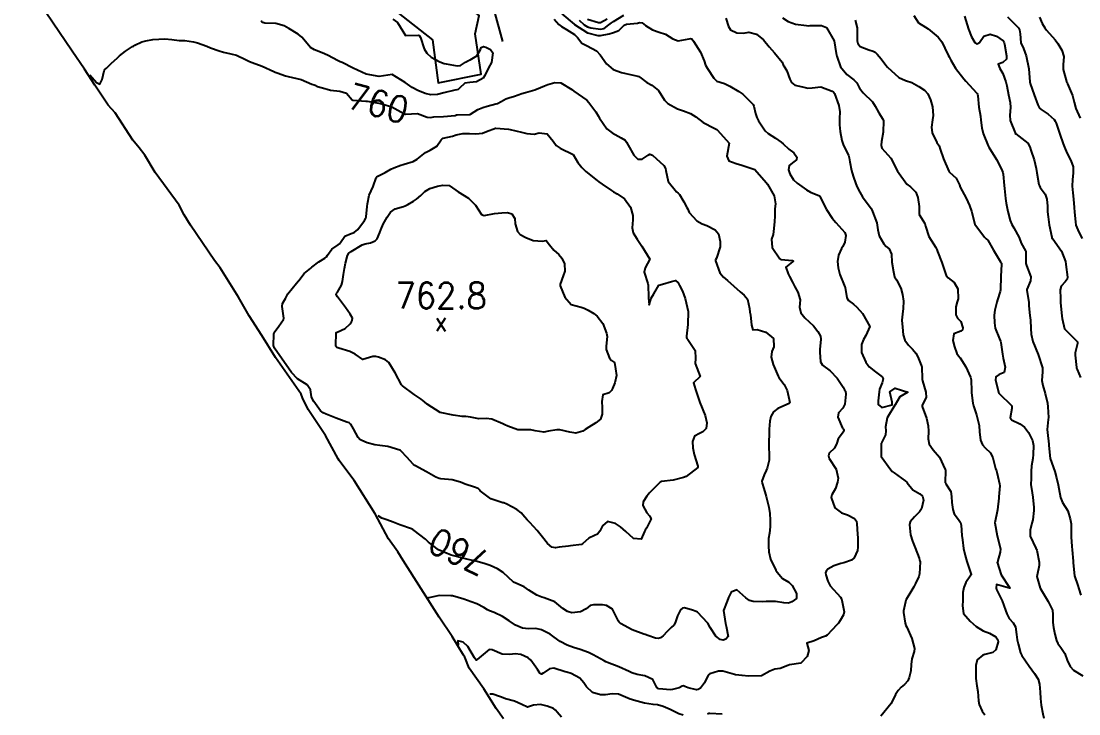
# Model space of a CAD drawing. Header units: metres. Extents: x 298520 to 308411, y 7433745 to 7450750.
# Drawn here: x 304355.5 to 304518.4, y 7439449.5 to 7439556.3 of the extents above; entities that cross this region are included whole.
import ezdxf
from ezdxf.enums import TextEntityAlignment as Align

# ---------------------------------------------------------------- set-up
doc = ezdxf.new("R2010")
doc.units = ezdxf.units.M
doc.header["$LTSCALE"] = 10
for name, color, linetype in [('Area', 45, 'Continuous'), ('Cotas', 45, 'Continuous'), ('Curvas de Nivel 1m', 11, 'Continuous'), ('Curvas de Nivel 5m', 15, 'Continuous'), ('Edificações', 30, 'Continuous'), ('Pontos Cotados', 45, 'Continuous'), ('Vias Primárias', 230, 'Continuous')]:
    doc.layers.add(name, color=color, linetype=linetype)
doc.styles.add('Style-STANDARD', font='STANDARD.shx')

# ---------------------------------------------------------------- blocks, each defined once
blk = doc.blocks.new('ELVTXT_171')
at = {"layer": 'Pontos Cotados', "linetype": 'Continuous', "style": 'Style-STANDARD'}
for s, height, p in [('762.8', 4, (0, 4)), ('x', 3, (0, 0))]:
    blk.add_text(s, height=height, dxfattribs=at).set_placement(p, align=Align.MIDDLE_CENTER)

msp = doc.modelspace()

# ---------------------------------------------------------------- linework, layer by layer
at = {"layer": 'Area'}
msp.add_polyline3d([(304429.8, 7439448.79, 767.28), (304428.71, 7439450.38, 767.42), (304426.77, 7439453.42, 761.86), (304424.55, 7439456.61, 769.71), (304423.84, 7439458.28, 769.14), (304423.68, 7439458.61, 764.1), (304421.93, 7439461.45, 759.43), (304419.89, 7439464.43, 770.7), (304414.35, 7439473.2, 764.07), (304413.96, 7439473.87, 771.54), (304413.57, 7439474.54, 770.9), (304412.09, 7439476.53, 772.73), (304410.07, 7439480.35, 771.88), (304406.84, 7439485.51, 769.71), (304405.22, 7439487.61, 767.92), (304404.49, 7439488.58, 783.9), (304404.37, 7439488.86, 776.09), (304402.43, 7439492.45, 783.95), (304399.74, 7439496.46, 773.14), (304398.85, 7439498.27, 767.33), (304398.64, 7439498.8, 766.81), (304394.73, 7439504.47, 768.91), (304392.58, 7439507.85, 768.25), (304390.63, 7439510.89, 764.34), (304389.03, 7439513.75, 767.04), (304387.49, 7439516.22, 768.75), (304386.17, 7439518.29, 768.75), (304385.32, 7439519.41, 768.31), (304381.64, 7439524.88, 760.44), (304380.63, 7439526.47, 760.45), (304379.89, 7439527.93, 760.53), (304376.19, 7439532.97, 760.58), (304374.59, 7439535.65, 760.45), (304373.71, 7439536.79, 764.6), (304372.73, 7439537.95, 760.5), (304370.01, 7439542.15, 764.83), (304368.93, 7439543.37, 763.51), (304366.89, 7439546.42, 761.79), (304365.3, 7439548.92, 769.66), (304363.42, 7439551.65, 759.69), (304356.39, 7439562.1, 760.03)], dxfattribs=at)
at = {"layer": 'Curvas de Nivel 1m', "flags": 128}
for points, elevation in [([(304438.78, 7439557.42), (304440.69, 7439555.85), (304440.76, 7439555.79), (304442.74, 7439554.52), (304444.35, 7439554.11), (304444.74, 7439554.11), (304446.09, 7439554.36), (304446.75, 7439554.57), (304447.57, 7439554.87), (304448.4, 7439555.68), (304448.76, 7439555.82), (304450.43, 7439555.99), (304450.77, 7439556.08), (304451.17, 7439556.05), (304451.67, 7439555.64), (304452.75, 7439554.98), (304453.77, 7439554.58), (304454.74, 7439554.32), (304455.91, 7439553.59), (304456.73, 7439553.29), (304458.42, 7439553.55), (304458.67, 7439553.61), (304458.73, 7439553.59), (304458.8, 7439553.55), (304459.07, 7439553.2), (304460.14, 7439551.54), (304460.7, 7439550.19), (304460.92, 7439549.53), (304461.2, 7439549.01), (304462.18, 7439547.51), (304462.66, 7439547.06), (304463.84, 7439546.67), (304464.65, 7439546.26), (304466.04, 7439545.47), (304466.64, 7439545.06), (304468.24, 7439543.44), (304468.36, 7439543.19), (304468.6, 7439542.09), (304468.83, 7439541.43), (304469.08, 7439540.93), (304470.11, 7439539.41), (304470.57, 7439539.01), (304471.7, 7439538.26), (304472.55, 7439537.66), (304472.85, 7439537.39), (304473.75, 7439536.59), (304474.53, 7439536.01), (304474.98, 7439535.36), (304474.94, 7439534.93), (304474.51, 7439534.64), (304473.79, 7439534.08), (304473.72, 7439533.37), (304473.89, 7439532.77), (304474.48, 7439531.87), (304475.03, 7439531.35), (304476.46, 7439530.28), (304477.08, 7439529.95), (304478.45, 7439529.36), (304478.51, 7439529.31), (304478.58, 7439529.18), (304479.57, 7439527.3), (304480.41, 7439525.95), (304480.96, 7439525.28), (304482.38, 7439523.74), (304482.54, 7439523.27), (304482.36, 7439522.25), (304482.04, 7439521.59), (304481.84, 7439521.28), (304481.37, 7439520.25), (304481.23, 7439519.28), (304481.33, 7439518.26), (304481.6, 7439517.28), (304482.29, 7439515.6), (304482.39, 7439515.37), (304482.41, 7439515.27), (304482.67, 7439513.66), (304482.92, 7439513.26), (304483.68, 7439512.68), (304484.24, 7439512.22), (304485.07, 7439511.23), (304486.21, 7439509.22), (304485.58, 7439507.84), (304485.23, 7439507.23), (304484.91, 7439506.49), (304484.95, 7439505.23), (304485.62, 7439503.75), (304485.96, 7439503.22), (304486.14, 7439503.02), (304487.08, 7439502.26), (304488.12, 7439501.47), (304488.29, 7439501.2), (304488.11, 7439500.58), (304487.72, 7439499.59), (304487.68, 7439499.2), (304487.49, 7439497.78), (304487.48, 7439497.21), (304488.06, 7439496.76), (304489.65, 7439497.18), (304489.68, 7439497.56), (304489.3, 7439499.18), (304490.1, 7439499.76), (304492.09, 7439499.15), (304490.84, 7439498.4), (304490.1, 7439497.17), (304490.09, 7439497.15), (304490.06, 7439497.11), (304488.9, 7439495.19), (304488.64, 7439493.8), (304488.68, 7439493.19), (304488.63, 7439492.57), (304487.99, 7439491.31), (304487.96, 7439491.24), (304487.95, 7439491.2), (304487.97, 7439489.2), (304489.43, 7439487.18), (304489.68, 7439486.91), (304489.94, 7439486.7), (304491.64, 7439485.44), (304491.92, 7439485.23), (304491.96, 7439485.19), (304491.99, 7439485.15), (304492.85, 7439484.07), (304493.91, 7439483.45), (304494.32, 7439483.12), (304494.5, 7439482.5), (304494.17, 7439481.13), (304493.87, 7439480.7), (304493.08, 7439479.92), (304492.44, 7439479.14), (304492.31, 7439478.68), (304492.47, 7439477.14), (304492.78, 7439476.18), (304493.19, 7439475.14), (304493.79, 7439473.52), (304493.89, 7439473.24), (304493.93, 7439473.13), (304493.95, 7439472.96), (304493.87, 7439471.13), (304493.75, 7439470.74), (304493.24, 7439469.63), (304493.01, 7439469.14), (304492.53, 7439468.33), (304491.79, 7439467.15), (304491.76, 7439467.09), (304491.7, 7439466.81), (304491.41, 7439465.43), (304491.38, 7439465.15), (304491.67, 7439463.51), (304491.78, 7439463.15), (304491.91, 7439462.9), (304492.7, 7439461.14), (304493.11, 7439459.64), (304493.07, 7439459.14), (304492.71, 7439458.02), (304492.6, 7439457.14), (304492.53, 7439456.19), (304492.29, 7439455.14), (304492.05, 7439454.65), (304491.55, 7439454.08), (304491.06, 7439453.64), (304490.6, 7439453.16), (304490.17, 7439452.52), (304489.51, 7439451.17), (304487.91, 7439449.19)], 758), ([(304441.47, 7439556.46), (304442.22, 7439555.75), (304442.76, 7439555.4), (304443.24, 7439555.25), (304444.75, 7439555.06), (304445.31, 7439555.16), (304446.04, 7439555.71), (304446.45, 7439556.02), (304446.77, 7439556.23), (304448.32, 7439557.22)], 757), ([(304464.04, 7439556.76), (304464.48, 7439555.48), (304464.76, 7439554.98), (304465.73, 7439554.49), (304466.75, 7439554.47), (304467.57, 7439554.62), (304468.75, 7439554.32), (304469.86, 7439553.42), (304470.72, 7439552.36), (304471.55, 7439551.4), (304472.7, 7439549.97), (304472.89, 7439549.58), (304473, 7439549.39), (304473.42, 7439548.64), (304473.9, 7439547.37), (304474.16, 7439546.87), (304474.65, 7439546.44), (304475.83, 7439546.17), (304476.65, 7439545.95), (304477.34, 7439546.02), (304478.65, 7439546.17), (304480.43, 7439545.51), (304480.64, 7439545.36), (304480.7, 7439545.29), (304480.76, 7439545.17), (304481.42, 7439543.28), (304481.58, 7439542.31), (304481.57, 7439541.28), (304481.55, 7439540.31), (304481.63, 7439539.28), (304481.92, 7439537.91), (304482.11, 7439537.27), (304482.53, 7439536.4), (304482.91, 7439535.65), (304483.02, 7439535.26), (304483.14, 7439534.64), (304483.42, 7439533.26), (304483.66, 7439532.43), (304484.07, 7439531.25), (304484.18, 7439530.95), (304484.46, 7439530.3), (304485.11, 7439529.23), (304486.43, 7439527.45), (304486.55, 7439527.22), (304486.65, 7439526.98), (304487.29, 7439525.21), (304487.47, 7439524.13), (304487.66, 7439523.21), (304488.36, 7439521.97), (304488.74, 7439521.58), (304489.21, 7439521.19), (304489.55, 7439520.39), (304489.61, 7439519.18), (304489.84, 7439517.65), (304489.94, 7439517.18), (304490.04, 7439516.91), (304490.3, 7439516.45), (304490.97, 7439515.16), (304491.23, 7439514.2), (304491.39, 7439513.16), (304491.37, 7439512.03), (304491.23, 7439511.16), (304491.17, 7439510.21), (304491.23, 7439509.16), (304491.37, 7439507.98), (304491.63, 7439507.16), (304492.18, 7439506.37), (304492.78, 7439505.75), (304493.28, 7439505.13), (304493.6, 7439504.57), (304494.14, 7439503.29), (304494.19, 7439503.12), (304494.2, 7439503.06), (304494.3, 7439501.12), (304494.35, 7439500.88), (304494.84, 7439499.11), (304494.88, 7439498.31), (304494.27, 7439497.12), (304494.26, 7439496.92), (304494.93, 7439495.11), (304495.2, 7439493.94), (304495.25, 7439493.11), (304495.2, 7439491.91), (304495.34, 7439491.11), (304495.98, 7439490.23), (304496.94, 7439489.09), (304497.82, 7439487.2), (304497.85, 7439487.08), (304497.84, 7439485.17), (304497.86, 7439485.08), (304497.92, 7439484.99), (304498.67, 7439483.83), (304498.78, 7439483.07), (304498.85, 7439482.1), (304499.02, 7439481.06), (304499.21, 7439480.4), (304499.86, 7439479.48), (304500.16, 7439479.05), (304500.28, 7439478.61), (304500.4, 7439477.04), (304500.47, 7439476.39), (304500.65, 7439475.04), (304500.88, 7439473.96), (304501.14, 7439473.04), (304501.76, 7439471.2), (304501.8, 7439471.03), (304501.8, 7439470.99), (304501.75, 7439470.92), (304501, 7439469.78), (304500.67, 7439469.04), (304500.52, 7439468.24), (304500.52, 7439467.04), (304500.51, 7439466.22), (304500.64, 7439465.04), (304501.67, 7439463.83), (304502.61, 7439463.02), (304503.65, 7439462.35), (304504.66, 7439461.98), (304505.64, 7439461.41), (304505.93, 7439460.98), (304505.97, 7439460.63), (304505.62, 7439459.4), (304505.15, 7439458.99), (304503.9, 7439458.72), (304503.61, 7439458.61), (304502.74, 7439457.88), (304502.52, 7439457.02), (304502.54, 7439456.05), (304502.56, 7439455.02), (304502.69, 7439453.88), (304502.83, 7439453.02), (304502.96, 7439451.58), (304503.07, 7439451.01), (304503.5, 7439449.99), (304503.9, 7439449.41)], 757), ([(304472.78, 7439556.82), (304473.63, 7439556.23), (304474.77, 7439555.83), (304476.48, 7439555.63), (304476.77, 7439555.6), (304477.04, 7439555.61), (304478.77, 7439555.65), (304479.57, 7439555.3), (304480.73, 7439553.29), (304481.05, 7439551.29), (304481.12, 7439550.88), (304481.69, 7439549.28), (304482.68, 7439548.08), (304483.76, 7439547.25), (304484.21, 7439546.79), (304484.65, 7439545.95), (304485.19, 7439545.23), (304486.62, 7439543.88), (304487.06, 7439543.21), (304487.58, 7439542.18), (304488.22, 7439541.2), (304488.32, 7439540.93), (304488.26, 7439539.19), (304487.99, 7439537.76), (304487.94, 7439537.2), (304488.07, 7439536.73), (304488.53, 7439536.21), (304489.47, 7439535.18), (304490.49, 7439533.17), (304491.92, 7439531.16), (304492.47, 7439530.78), (304493.29, 7439529.96), (304493.59, 7439529.13), (304493.81, 7439527.75), (304493.8, 7439527.13), (304493.79, 7439526.51), (304494.41, 7439525.55), (304494.67, 7439525.12), (304494.79, 7439524.73), (304495.3, 7439523.11), (304496.36, 7439521.43), (304496.53, 7439521.1), (304496.64, 7439520.8), (304497.32, 7439519.09), (304497.8, 7439517.59), (304497.96, 7439517.08), (304498.3, 7439516.74), (304499.22, 7439516), (304499.75, 7439515.06), (304499.8, 7439513.51), (304499.66, 7439513.06), (304499.44, 7439512.26), (304499.48, 7439511.06), (304499.72, 7439510.55), (304500.22, 7439510), (304500.56, 7439509.05), (304500.51, 7439508.75), (304500.21, 7439508.53), (304499.17, 7439508.1), (304498.98, 7439507.07), (304499.23, 7439506.12), (304499.62, 7439505.06), (304499.85, 7439504.74), (304500.15, 7439504.41), (304501.02, 7439503.04), (304501.72, 7439501.43), (304501.8, 7439501.03), (304501.85, 7439499.28), (304501.87, 7439499.03), (304502.07, 7439497.42), (304502.16, 7439497.03), (304502.63, 7439495.61), (304502.82, 7439495.02), (304503.05, 7439494), (304503.11, 7439493.02), (304503.27, 7439491.75), (304503.57, 7439491.01), (304503.99, 7439490.54), (304504.78, 7439489.8), (304505.14, 7439488.99), (304505.59, 7439487.35), (304505.7, 7439486.98), (304505.75, 7439486.79), (304505.93, 7439486.14), (304506.2, 7439484.98), (304506.22, 7439484.68), (304506.08, 7439482.98), (304506.07, 7439482.81), (304505.87, 7439480.98), (304505.46, 7439478.99), (304505.82, 7439476.98), (304506.36, 7439474.97), (304506.31, 7439474.46), (304505.85, 7439472.98), (304505.84, 7439472.92), (304506.44, 7439470.97), (304507.73, 7439469.03), (304507.76, 7439468.99), (304507.77, 7439468.96), (304507.77, 7439468.92), (304507.73, 7439468.9), (304507.5, 7439468.96), (304505.74, 7439469.48), (304505.65, 7439468.98), (304505.73, 7439468.69), (304506.61, 7439466.97), (304507.11, 7439465.55), (304507.3, 7439464.96), (304507.68, 7439464.27), (304508.28, 7439463.56), (304508.65, 7439462.95), (304508.8, 7439461.79), (304508.91, 7439460.94), (304509.04, 7439460.35), (304509.41, 7439458.93), (304509.61, 7439458.53), (304510.76, 7439456.92), (304511.57, 7439455.79), (304512.12, 7439454.9), (304512.32, 7439454.14), (304512.45, 7439452.9), (304512.51, 7439451.92), (304512.58, 7439450.9), (304512.84, 7439449.56), (304513.01, 7439448.89)], 756), ([(304493.01, 7439557.15), (304493.7, 7439556.06), (304494.77, 7439555.36), (304495.19, 7439555.12), (304496.74, 7439553.81), (304497.29, 7439553.09), (304497.77, 7439552.13), (304498.27, 7439551.08), (304498.43, 7439550.79), (304498.7, 7439550.28), (304499.42, 7439549.06), (304500.67, 7439547.4), (304500.98, 7439547.05), (304502.65, 7439545.27), (304502.76, 7439545.14), (304502.82, 7439545.03), (304502.86, 7439544.81), (304503.02, 7439543.02), (304503.25, 7439541.67), (304503.33, 7439541.02), (304503.44, 7439539.87), (304503.67, 7439539.01), (304504.45, 7439537.1), (304504.49, 7439537), (304504.5, 7439536.96), (304504.54, 7439536.88), (304505.72, 7439534.99), (304506.5, 7439533.5), (304506.69, 7439532.98), (304506.75, 7439532.72), (304506.91, 7439530.98), (304506.95, 7439530.49), (304507.09, 7439528.97), (304507.19, 7439528.23), (304507.45, 7439526.97), (304507.8, 7439525.57), (304508.07, 7439524.96), (304508.4, 7439524.45), (304509.21, 7439522.95), (304509.54, 7439522.11), (304510.21, 7439520.93), (304510.25, 7439520.83), (304510.26, 7439518.93), (304510.33, 7439518.66), (304511.01, 7439516.92), (304510.95, 7439516.27), (304510.38, 7439514.93), (304510.37, 7439514.84), (304510.7, 7439512.93), (304510.72, 7439512.45), (304510.87, 7439510.92), (304510.94, 7439510.21), (304511, 7439508.92), (304511.08, 7439508.04), (304511.31, 7439506.92), (304512.16, 7439504.91), (304512.79, 7439502.9), (304512.78, 7439502.25), (304512.69, 7439500.9), (304512.85, 7439500.15), (304513.23, 7439498.9), (304513.55, 7439497.42), (304513.63, 7439496.89), (304513.71, 7439495.23), (304513.69, 7439494.89), (304513.54, 7439493.38), (304513.57, 7439492.89), (304513.76, 7439491.12), (304513.79, 7439490.89), (304513.97, 7439488.89), (304514.69, 7439486.88), (304514.97, 7439485.92), (304515.21, 7439484.87), (304515.3, 7439484.26), (304515.55, 7439482.87), (304515.89, 7439482.11), (304516.68, 7439480.85), (304517.08, 7439479.63), (304517.2, 7439478.85), (304517.22, 7439477.46), (304517.2, 7439476.85), (304517.3, 7439475.35), (304517.35, 7439474.84), (304517.53, 7439473.1), (304517.55, 7439472.84), (304517.75, 7439470.84), (304518.22, 7439469.31), (304518.38, 7439468.83), (304518.71, 7439467.83)], 754), ([(304500.78, 7439557.05), (304501.43, 7439555.04), (304501.88, 7439553.9), (304502.39, 7439553.03), (304502.73, 7439552.81), (304503.09, 7439553.02), (304503.78, 7439553.98), (304504.75, 7439554.28), (304505.74, 7439554), (304506.74, 7439553.29), (304506.89, 7439552.98), (304506.94, 7439552.77), (304507.26, 7439550.97), (304507.26, 7439550.42), (304506.7, 7439549.91), (304505.99, 7439549.69), (304506.24, 7439548.98), (304506.68, 7439548.23), (304507.18, 7439546.97), (304507.3, 7439546.33), (304507.57, 7439544.97), (304507.83, 7439543.77), (304507.89, 7439542.97), (304507.78, 7439541.79), (304507.82, 7439540.97), (304508.57, 7439539.07), (304508.62, 7439539.01), (304508.7, 7439538.96), (304510.55, 7439537.5), (304510.86, 7439536.93), (304511.03, 7439536.43), (304511.53, 7439534.92), (304511.84, 7439533.58), (304511.93, 7439532.92), (304512.25, 7439531.14), (304512.33, 7439530.91), (304512.47, 7439530.69), (304513.21, 7439529.65), (304513.46, 7439528.89), (304513.56, 7439527.77), (304513.59, 7439526.89), (304513.68, 7439526.15), (304513.84, 7439524.89), (304514.22, 7439523.03), (304514.26, 7439522.88), (304514.31, 7439522.82), (304514.37, 7439522.76), (304515.75, 7439520.87), (304516.34, 7439519.27), (304516.4, 7439518.86), (304516.41, 7439518.78), (304516.63, 7439516.86), (304516.6, 7439516.56), (304516.3, 7439516.14), (304515.68, 7439515.47), (304515.53, 7439514.87), (304515.57, 7439513.56), (304515.59, 7439512.87), (304515.73, 7439511.38), (304515.79, 7439510.86), (304515.85, 7439510.49), (304516.21, 7439508.86), (304518.18, 7439506.9), (304518.2, 7439506.84), (304518.18, 7439506.65), (304517.83, 7439505.18), (304517.83, 7439504.84), (304518.03, 7439502.95), (304518.05, 7439502.84), (304518.13, 7439502.6), (304518.66, 7439501.37)], 753), ([(304507.4, 7439556.97), (304508.77, 7439555.62), (304509.1, 7439555.29), (304509.26, 7439554.95), (304509.37, 7439554.34), (304509.48, 7439552.95), (304509.86, 7439552.08), (304510.27, 7439550.94), (304510.68, 7439548.93), (304510.86, 7439546.93), (304510.91, 7439546.68), (304511.53, 7439544.92), (304512.1, 7439543.43), (304512.36, 7439542.91), (304512.61, 7439542.69), (304513.67, 7439541.96), (304514.6, 7439541.14), (304514.77, 7439540.88), (304514.89, 7439540.58), (304515.48, 7439538.87), (304515.99, 7439537.42), (304516.19, 7439536.86), (304516.53, 7439536.03), (304517.19, 7439534.85), (304517.5, 7439533.86), (304517.55, 7439532.85), (304517.42, 7439531.91), (304517.36, 7439530.85), (304517.47, 7439529.85), (304517.59, 7439528.85), (304517.68, 7439527.6), (304517.75, 7439526.85), (304517.86, 7439525.39), (304517.95, 7439524.84), (304518.39, 7439523.77), (304518.89, 7439522.83)], 752), ([(304512.32, 7439556.91), (304512.77, 7439555.94), (304513.15, 7439555.29), (304513.43, 7439554.9), (304514.74, 7439553.41), (304515.15, 7439552.88), (304515.76, 7439551.84), (304516.07, 7439550.87), (304516.01, 7439549.55), (304515.99, 7439548.87), (304516.52, 7439547.01), (304516.58, 7439546.86), (304516.66, 7439546.66), (304517.41, 7439544.85), (304517.67, 7439543.8), (304517.95, 7439542.85), (304518.6, 7439541.33)], 751), ([(304437.6, 7439556.63), (304438.31, 7439555.8), (304438.76, 7439555.47), (304439.52, 7439555.01), (304440.74, 7439554.23), (304441.22, 7439553.76), (304441.9, 7439552.93), (304442.72, 7439552.49), (304444.14, 7439551.73), (304444.71, 7439551.12), (304445.65, 7439549.71), (304446.68, 7439548.87), (304447.99, 7439548.37), (304448.67, 7439548.21), (304450.5, 7439547.82), (304450.66, 7439547.77), (304450.81, 7439547.65), (304451.86, 7439546.84), (304452.65, 7439546.45), (304453.66, 7439545.61), (304454.62, 7439544.12), (304455.1, 7439543.6), (304456.61, 7439542.81), (304457.51, 7439542.48), (304458.6, 7439542.05), (304459.43, 7439541.54), (304460.58, 7439540.66), (304462.26, 7439539.83), (304462.57, 7439539.66), (304462.67, 7439539.6), (304462.76, 7439539.51), (304464.54, 7439537.48), (304464.18, 7439535.49), (304464.51, 7439534.75), (304465.63, 7439534.34), (304466.5, 7439534.12), (304468.49, 7439533.43), (304470.28, 7439531.41), (304470.47, 7439531.17), (304471.5, 7439529.4), (304471.68, 7439528.15), (304471.61, 7439527.4), (304471.57, 7439526.24), (304471.52, 7439525.4), (304471.46, 7439524.33), (304471.32, 7439523.4), (304471.09, 7439522.68), (304471.17, 7439521.4), (304472.34, 7439519.65), (304472.51, 7439519.56), (304474.33, 7439519.39), (304474.42, 7439519.36), (304474.43, 7439519.26), (304474.33, 7439519.21), (304473.31, 7439518.39), (304473.66, 7439517.37), (304473.87, 7439516.94), (304474.29, 7439516.06), (304474.65, 7439515.36), (304475.11, 7439514.51), (304475.47, 7439513.35), (304475.37, 7439512.22), (304475.57, 7439511.35), (304476.23, 7439510.58), (304477.52, 7439509.33), (304478.2, 7439508.47), (304478.61, 7439507.74), (304478.67, 7439507.31), (304478.54, 7439505.69), (304478.52, 7439505.31), (304478.61, 7439503.78), (304478.93, 7439503.31), (304480.13, 7439502.42), (304481.2, 7439501.28), (304482.1, 7439499.87), (304482.34, 7439499.51), (304482.49, 7439499.26), (304482.54, 7439498.81), (304482.39, 7439497.27), (304482.06, 7439496.65), (304481.39, 7439495.94), (304481.29, 7439495.28), (304482.03, 7439493.58), (304482.16, 7439493.4), (304482.23, 7439493.27), (304482.2, 7439493.09), (304482.02, 7439492.81), (304481.36, 7439491.92), (304481.13, 7439491.28), (304480.77, 7439490.5), (304479.98, 7439489.74), (304479.86, 7439489.29), (304479.97, 7439488.92), (304481.05, 7439487.28), (304481.33, 7439485.87), (304481.22, 7439485.28), (304480.91, 7439484.28), (304480.38, 7439483.29), (304480.27, 7439482.91), (304480.81, 7439481.28), (304481.87, 7439480.55), (304482.8, 7439480.2), (304483.86, 7439479.67), (304484.17, 7439479.24), (304484.23, 7439478.85), (304484.34, 7439477.23), (304484.36, 7439476.7), (304484.36, 7439475.23), (304484.3, 7439474.73), (304483.79, 7439473.58), (304483.38, 7439473.25), (304482.19, 7439472.85), (304481.77, 7439472.71), (304480.7, 7439472.35), (304479.76, 7439471.85), (304479.5, 7439471.55), (304479.4, 7439471.3), (304479.44, 7439470.98), (304479.74, 7439469.99), (304480.12, 7439469.29), (304481.71, 7439467.51), (304481.85, 7439467.27), (304481.92, 7439467.05), (304482.25, 7439465.26), (304482.15, 7439464.8), (304481.67, 7439463.92), (304481.39, 7439463.55), (304481.12, 7439463.28), (304480.42, 7439462.51), (304479.64, 7439461.67), (304479.41, 7439461.52), (304478.8, 7439461.3), (304477.63, 7439460.82), (304476.53, 7439460.42), (304476.82, 7439459.33), (304476.55, 7439458.39), (304475.59, 7439457.34), (304473.84, 7439457.11), (304473.59, 7439457.02), (304472.41, 7439456.54), (304471.58, 7439456.43), (304470.83, 7439456.14), (304469.56, 7439455.41), (304467.56, 7439455.37), (304466.56, 7439455.45), (304465.56, 7439455.59), (304465.39, 7439455.64), (304463.57, 7439456.15), (304462.94, 7439456.13), (304461.57, 7439455.7), (304461.44, 7439455.63), (304461.35, 7439455.51), (304460.76, 7439454.31), (304460.16, 7439453.52), (304459.78, 7439453.29), (304459.54, 7439453.27), (304458.26, 7439453.55), (304457.75, 7439453.76), (304457.55, 7439453.86), (304457.31, 7439453.8), (304456.85, 7439453.57), (304455.83, 7439453.28), (304455.54, 7439453.26), (304453.73, 7439453.41), (304453.54, 7439453.47), (304453.4, 7439453.6), (304452.79, 7439454.84), (304451.56, 7439455.41), (304450.38, 7439455.64), (304449.57, 7439455.89), (304449.15, 7439456.08), (304447.58, 7439456.8), (304445.84, 7439457.45), (304445.59, 7439457.56), (304445.31, 7439457.7), (304443.6, 7439458.66), (304442.9, 7439459.03), (304441.61, 7439459.46), (304440.6, 7439459.76), (304439.62, 7439460.16), (304438.55, 7439460.72), (304437.63, 7439461.35), (304436.98, 7439461.81), (304435.64, 7439462.52), (304434.77, 7439462.7), (304433.64, 7439462.63), (304432.76, 7439462.74), (304431.65, 7439463.2), (304430.67, 7439463.88), (304429.67, 7439464.57), (304428.4, 7439465.18), (304427.68, 7439465.43), (304427.33, 7439465.57), (304426.77, 7439465.92), (304425.69, 7439466.49), (304424.85, 7439466.8), (304423.7, 7439467.2), (304421.97, 7439467.72), (304421.71, 7439467.76), (304419.94, 7439467.78), (304419.71, 7439467.76), (304418.3, 7439467.43), (304418.14, 7439467.37)], 759), ([(304442.77, 7439556.63), (304444.42, 7439556.07), (304444.77, 7439556.11), (304445.8, 7439556.68)], 756), ([(304457.49, 7439449.33), (304456.81, 7439449.57), (304455.5, 7439450.21), (304454.38, 7439450.71), (304453.51, 7439450.94), (304452.88, 7439450.98), (304451.51, 7439451.19), (304449.85, 7439451.65), (304449.51, 7439451.76), (304449.33, 7439451.84), (304447.53, 7439452.56), (304446.57, 7439452.65), (304445.52, 7439452.49), (304444.76, 7439452.47), (304443.53, 7439452.84), (304442.59, 7439453.73), (304442.16, 7439454.35), (304441.56, 7439455.07), (304440.23, 7439455.76), (304439.57, 7439455.95), (304439.3, 7439456.04), (304437.57, 7439456.6), (304436.88, 7439456.5), (304435.92, 7439455.82), (304435.69, 7439455.69), (304435.56, 7439455.7), (304435.41, 7439455.82), (304435.03, 7439456.37), (304434.03, 7439457.84), (304433.6, 7439458.2), (304432.46, 7439458.71), (304431.6, 7439458.82), (304430.78, 7439458.7), (304429.6, 7439458.73), (304428.08, 7439459.43), (304427.61, 7439459.47), (304425.76, 7439457.94), (304425.68, 7439457.85), (304425.59, 7439457.82), (304425.33, 7439458.21), (304424.34, 7439459.95), (304423.62, 7439460.59), (304422.8, 7439460.79), (304422.82, 7439460.16)], 758), ([(304438.73, 7439449.03), (304438.07, 7439449.79), (304437.81, 7439450.11), (304437.5, 7439450.4), (304436.55, 7439450.76), (304435.5, 7439451.01), (304434.44, 7439450.89), (304433.5, 7439450.58), (304432.66, 7439451), (304431.51, 7439451.49), (304430.14, 7439451.88), (304429.52, 7439452.1), (304429.2, 7439452.21), (304428.19, 7439452.57), (304427.72, 7439452.61)], 757), ([(304463.49, 7439449.48), (304461.59, 7439449.61), (304461.49, 7439449.6), (304461.42, 7439449.59), (304461.23, 7439449.51)], 758)]:
    msp.add_lwpolyline(points, dxfattribs=dict(at, elevation=elevation))
for points, elevation in [([(304435.32, 7439539.08), (304436.56, 7439538.96), (304437.44, 7439537.81), (304437.9, 7439537.16), (304438.53, 7439536.73), (304440.52, 7439535.77), (304441.28, 7439534.53), (304441.87, 7439533.75), (304442.49, 7439533.14), (304444.24, 7439531.72), (304444.47, 7439531.53), (304445, 7439531.18), (304446.46, 7439530.2), (304446.77, 7439530), (304447.34, 7439529.69), (304448.44, 7439528.91), (304449.39, 7439527.66), (304449.73, 7439526.34), (304449.72, 7439525.66), (304449.6, 7439524.44), (304449.77, 7439523.66), (304450.37, 7439522.71), (304451.12, 7439521.64), (304452.33, 7439519.63), (304451.64, 7439518.31), (304451.48, 7439517.64), (304452.02, 7439515.89), (304452.09, 7439515.63), (304452.12, 7439513.77), (304452.13, 7439513.63), (304452.25, 7439512.58), (304452.48, 7439513.41), (304452.56, 7439513.63), (304452.94, 7439514.29), (304453.73, 7439515.61), (304454.28, 7439515.76), (304455.69, 7439516.18), (304456.29, 7439516.32), (304456.71, 7439515.99), (304456.93, 7439515.57), (304457.38, 7439514.67), (304457.77, 7439513.56), (304458.23, 7439511.55), (304458.21, 7439509.55), (304458, 7439507.74), (304458, 7439507.55), (304458.04, 7439507.41), (304458.18, 7439507.25), (304459.35, 7439505.54), (304459.38, 7439504.31), (304459.3, 7439503.54), (304460.11, 7439501.53), (304459.08, 7439500.56), (304459.36, 7439499.54), (304460.06, 7439497.53), (304460.85, 7439495.52), (304461.13, 7439494.42), (304461, 7439493.52), (304460.52, 7439493.02), (304460.01, 7439492.78), (304459.22, 7439492.33), (304458.92, 7439491.54), (304458.96, 7439490.53), (304459.18, 7439489.54), (304459.76, 7439487.72), (304459.72, 7439487.53), (304457.93, 7439486.14), (304457.53, 7439485.96), (304455.92, 7439485.58), (304454.15, 7439485.37), (304453.92, 7439485.24), (304452.28, 7439483.62), (304452.12, 7439483.4), (304451.89, 7439483.09), (304451.31, 7439482.21), (304451.28, 7439481.64), (304451.86, 7439480.54), (304452.31, 7439480.08), (304452.56, 7439479.62), (304451.84, 7439478.17), (304451.61, 7439477.85), (304451.53, 7439477.63), (304450.99, 7439476.46), (304449.82, 7439476.55), (304448.63, 7439477.66), (304447.84, 7439478.37), (304447.04, 7439478.88), (304445.85, 7439479.18), (304445.04, 7439478.51), (304444.65, 7439477.71), (304444.3, 7439477.24), (304443.82, 7439477.02), (304442.93, 7439476.62), (304442, 7439475.75), (304441.8, 7439475.65), (304440.14, 7439475.42), (304439.8, 7439475.39), (304438.36, 7439475.22), (304437.8, 7439475.15), (304437.26, 7439475.26), (304436.59, 7439475.81), (304435.82, 7439476.79), (304434.98, 7439477.83), (304433.85, 7439479.06), (304433.46, 7439479.45), (304433.11, 7439479.85), (304432.52, 7439480.52), (304431.86, 7439481.04), (304430.32, 7439481.89), (304429.88, 7439482.05), (304429.69, 7439482.08), (304427.88, 7439482.71), (304426.24, 7439483.94), (304426.08, 7439484.11), (304425.91, 7439484.28), (304425.36, 7439484.49), (304423.91, 7439484.94), (304423.2, 7439485.26), (304421.92, 7439485.59), (304420.16, 7439485.77), (304419.92, 7439485.81), (304419.4, 7439486.02), (304417.94, 7439486.86), (304416.18, 7439487.83), (304415.95, 7439487.97), (304415.86, 7439488.06), (304414.96, 7439489.07), (304414.03, 7439490.08), (304413.97, 7439490.13), (304413.87, 7439490.19), (304411.98, 7439490.76), (304410.78, 7439490.92), (304409.98, 7439491.01), (304408.8, 7439491.33), (304407.99, 7439491.66), (304407.68, 7439491.85), (304407.45, 7439492.16), (304406.7, 7439493.48), (304406.3, 7439494.18), (304406.17, 7439494.32), (304406.03, 7439494.39), (304405.71, 7439494.49), (304404.03, 7439495.13), (304402.52, 7439495.73), (304402.04, 7439495.95), (304401.64, 7439496.23), (304400.6, 7439497.7), (304400.28, 7439498.25), (304400.23, 7439498.4), (304400.09, 7439499.5), (304399.6, 7439500.25), (304398.1, 7439501.19), (304397.17, 7439502.18), (304394.55, 7439505.93), (304394.38, 7439506.32), (304394.43, 7439508.08), (304394.5, 7439508.32), (304395.22, 7439509.29), (304395.96, 7439510.3), (304395.99, 7439510.53), (304395.73, 7439512.31), (304395.77, 7439512.77), (304396.25, 7439513.55), (304396.5, 7439514.06), (304396.63, 7439514.29), (304397.93, 7439515.93), (304398.23, 7439516.27), (304398.28, 7439516.34), (304399.14, 7439517.41), (304400.13, 7439518.25), (304400.23, 7439518.33), (304400.31, 7439518.4), (304401.36, 7439519.19), (304402.33, 7439519.77), (304402.57, 7439519.98), (304402.7, 7439520.22), (304403.38, 7439521.17), (304404.35, 7439521.81), (304404.57, 7439521.97), (304404.71, 7439522.2), (304405.36, 7439523.19), (304406.37, 7439523.57), (304406.83, 7439523.72), (304407.37, 7439524.17), (304408.4, 7439525.56), (304408.62, 7439525.93), (304408.69, 7439526.15), (304408.83, 7439527.74), (304408.86, 7439528.15), (304409.13, 7439529.46), (304409.43, 7439530.14), (304409.76, 7439530.83), (304410.19, 7439532.13), (304410.3, 7439532.3), (304410.48, 7439532.4), (304411.62, 7439532.97), (304412.49, 7439533.47), (304412.92, 7439533.68), (304413.99, 7439534.09), (304414.38, 7439534.21), (304414.5, 7439534.24), (304415.89, 7439534.69), (304416.51, 7439535.04), (304417.81, 7439536.04), (304418.53, 7439536.42), (304419.54, 7439537.01), (304420.2, 7439538.01), (304420.36, 7439538.19), (304420.55, 7439538.26), (304421.95, 7439538.6), (304422.55, 7439538.78), (304423.55, 7439538.98), (304424.56, 7439538.99), (304425.57, 7439538.94), (304426.56, 7439539.05), (304427.22, 7439539.28), (304428.57, 7439539.82), (304428.65, 7439539.83), (304430.57, 7439539.65), (304430.86, 7439539.59), (304432.56, 7439539.2), (304433.43, 7439538.98), (304434.56, 7439538.87)], 761), ([(304424.44, 7439529), (304425.5, 7439527.95), (304426.41, 7439526.5), (304426.85, 7439526.37), (304428.41, 7439526.65), (304429.54, 7439526.77), (304430.41, 7439526.79), (304431.12, 7439526.59), (304431.54, 7439525.87), (304431.6, 7439525.08), (304431.95, 7439523.87), (304432.38, 7439523.44), (304433.26, 7439522.96), (304434.36, 7439522.49), (304435.81, 7439522.38), (304436.36, 7439522.5), (304436.92, 7439521.81), (304437.56, 7439521.02), (304438.34, 7439520.36), (304438.78, 7439519.79), (304439.21, 7439518.89), (304439.28, 7439517.78), (304439.02, 7439517.06), (304438.53, 7439515.79), (304438.55, 7439515.52), (304439.24, 7439513.78), (304440.25, 7439512.61), (304441.78, 7439512.21), (304442.24, 7439512.07), (304442.84, 7439511.74), (304443.73, 7439511.23), (304444.22, 7439510.85), (304445.12, 7439509.71), (304445.69, 7439508.2), (304445.75, 7439507.7), (304445.64, 7439506.23), (304445.64, 7439505.71), (304446.15, 7439504.34), (304446.46, 7439504.01), (304446.89, 7439503.69), (304447.08, 7439502.74), (304447.19, 7439501.68), (304446.98, 7439500.56), (304446.58, 7439499.69), (304446.42, 7439499.36), (304446.08, 7439499.01), (304445.09, 7439498.7), (304444.96, 7439497.71), (304445, 7439496.77), (304445, 7439495.71), (304444.77, 7439494.98), (304444.03, 7439494.38), (304442.95, 7439493.74), (304442.41, 7439493.35), (304442.01, 7439493.09), (304440.94, 7439492.82), (304440.01, 7439492.94), (304438.51, 7439493.3), (304438.02, 7439493.33), (304436.72, 7439493.1), (304436.01, 7439492.95), (304434.69, 7439493.16), (304434.01, 7439493.3), (304432.57, 7439493.3), (304432.02, 7439493.34), (304430.48, 7439493.89), (304430.02, 7439494.08), (304429.69, 7439494.23), (304428.03, 7439494.96), (304427.17, 7439495.06), (304426.03, 7439495.04), (304424.73, 7439495.26), (304424.04, 7439495.35), (304423.43, 7439495.36), (304422.04, 7439495.59), (304420.04, 7439496.01), (304418.06, 7439497.3), (304417.66, 7439497.64), (304417.16, 7439498.04), (304416.07, 7439498.78), (304414.27, 7439500.08), (304414.09, 7439500.27), (304413.12, 7439502.09), (304412.14, 7439503.68), (304411.64, 7439504.11), (304410.57, 7439504.54), (304410.15, 7439504.63), (304409.68, 7439504.6), (304408.14, 7439504.15), (304406.96, 7439504.98), (304406.16, 7439505.41), (304404.45, 7439505.91), (304404.16, 7439506.01), (304404.02, 7439506.2), (304404, 7439506.37), (304404.04, 7439508.2), (304404.07, 7439508.31), (304404.19, 7439508.39), (304405.44, 7439508.94), (304406.2, 7439509.65), (304406.42, 7439509.97), (304406.52, 7439510.18), (304406.55, 7439510.51), (304406.22, 7439511.13), (304405.48, 7439512.19), (304404.26, 7439513.82), (304404.06, 7439514.2), (304404.1, 7439514.37), (304404.27, 7439514.55), (304404.87, 7439515.6), (304405.01, 7439516.19), (304405.2, 7439517.28), (304405.34, 7439518.19), (304405.47, 7439519.03), (304405.78, 7439520.19), (304406, 7439520.52), (304406.34, 7439520.81), (304408.03, 7439521.83), (304408.35, 7439521.95), (304408.52, 7439521.98), (304409.33, 7439522.14), (304410.06, 7439522.43), (304410.36, 7439522.74), (304410.78, 7439523.72), (304410.92, 7439524.12), (304411.31, 7439525.04), (304411.9, 7439526.11), (304412.41, 7439526.86), (304413.15, 7439527.36), (304414.42, 7439527.72), (304414.68, 7439527.82), (304415.1, 7439528.07), (304415.94, 7439528.56), (304416.43, 7439528.85), (304417.09, 7439529.41), (304417.71, 7439530.04), (304418.46, 7439530.51), (304419.63, 7439530.85), (304420.46, 7439531.05), (304421.43, 7439530.97), (304422.46, 7439530.24), (304422.82, 7439529.98)], 762)]:
    msp.add_lwpolyline(points, close=True, dxfattribs=dict(at, elevation=elevation))
at = {"layer": 'Curvas de Nivel 5m', "flags": 128}
for points, elevation in [([(304412.77, 7439556.63), (304413.48, 7439556.09), (304414.74, 7439554.08), (304416.73, 7439554.16), (304416.89, 7439554.05), (304417.02, 7439553.76), (304417.59, 7439552.04), (304418.02, 7439551.35), (304418.7, 7439550.75), (304420.02, 7439550.02), (304420.69, 7439549.79), (304420.97, 7439549.72), (304422.68, 7439549.41), (304423.17, 7439549.49), (304423.97, 7439549.97), (304424.42, 7439550.24), (304424.7, 7439550.34), (304425.72, 7439550.93), (304426.25, 7439551.94), (304426.4, 7439552.26), (304426.72, 7439552.39), (304427.08, 7439552.29), (304427.79, 7439551.92), (304428.19, 7439551.4), (304427.97, 7439549.92), (304427.49, 7439549.12), (304426.93, 7439547.94), (304426.66, 7439547.51), (304425.64, 7439546.97), (304424.65, 7439546.86), (304423.87, 7439546.75), (304423.03, 7439545.98), (304422.84, 7439545.78), (304422.64, 7439545.72), (304422.32, 7439545.66), (304420.64, 7439545.26), (304419.64, 7439545.02), (304418.63, 7439544.96), (304417.76, 7439545.17), (304416.64, 7439545.63), (304415.77, 7439546.07), (304414.65, 7439546.83), (304412.66, 7439548.1), (304410.66, 7439547.78), (304408.66, 7439548.15), (304406.68, 7439549.06), (304404.96, 7439549.93), (304404.69, 7439550.05), (304404.36, 7439550.2), (304402.7, 7439551.07), (304401.9, 7439551.43), (304400.71, 7439551.86), (304400.09, 7439552.26), (304398.74, 7439553.84), (304398.22, 7439554.28), (304396.75, 7439555.17), (304396.04, 7439555.58), (304394.76, 7439555.93), (304393.09, 7439556), (304392.76, 7439556.08), (304392.59, 7439556.18), (304392.5, 7439556.34)], 760), ([(304483.98, 7439556.45), (304484.27, 7439555.25), (304484.26, 7439553.73), (304484.27, 7439553.25), (304484.35, 7439552.87), (304484.72, 7439552.4), (304486.07, 7439551.88), (304486.72, 7439551.69), (304487.02, 7439551.52), (304487.33, 7439551.21), (304487.97, 7439550.47), (304488.7, 7439549.5), (304488.94, 7439549.19), (304490.67, 7439547.62), (304491.71, 7439547.16), (304492.66, 7439546.85), (304493.76, 7439546.24), (304494.65, 7439545.65), (304495.17, 7439545.11), (304495.57, 7439544.17), (304495.87, 7439543.11), (304495.95, 7439541.76), (304495.85, 7439541.11), (304495.71, 7439539.98), (304495.81, 7439539.11), (304496.55, 7439537.62), (304496.88, 7439537.1), (304497.05, 7439536.58), (304497.56, 7439535.09), (304498.39, 7439533.18), (304498.45, 7439533.08), (304498.49, 7439533.04), (304499.52, 7439532.1), (304500.01, 7439531.06), (304500.14, 7439530.72), (304500.46, 7439530.14), (304501.07, 7439529.04), (304501.58, 7439527.9), (304501.87, 7439527.04), (304502.4, 7439525.03), (304503.89, 7439523.01), (304504.15, 7439522.78), (304504.37, 7439522.53), (304505.25, 7439520.99), (304506.34, 7439519.23), (304506.47, 7439518.98), (304506.49, 7439518.81), (304506.4, 7439516.98), (304506.4, 7439516.88), (304506.35, 7439514.98), (304506.34, 7439514.92), (304506.28, 7439514.66), (304505.88, 7439513.37), (304505.76, 7439512.98), (304505.45, 7439511.78), (304505.38, 7439510.99), (304505.4, 7439509.81), (304505.5, 7439508.99), (304506.19, 7439507.33), (304506.34, 7439506.98), (304506.38, 7439506.78), (304506.62, 7439504.98), (304506.74, 7439504.39), (304507.07, 7439502.97), (304506.92, 7439502.18), (304506.12, 7439501.86), (304505.63, 7439501.47), (304505.55, 7439500.99), (304506.09, 7439498.98), (304508.06, 7439497.03), (304508.09, 7439496.96), (304508.06, 7439496.62), (304507.84, 7439495.17), (304507.91, 7439494.96), (304508.04, 7439494.85), (304509.32, 7439494.23), (304510.03, 7439493.74), (304510.67, 7439492.92), (304511.24, 7439491.68), (304511.42, 7439490.92), (304511.39, 7439489.51), (304511.29, 7439488.92), (304511.1, 7439487.78), (304511.04, 7439486.92), (304511.05, 7439485.81), (304511.02, 7439484.92), (304511.21, 7439483.62), (304511.34, 7439482.92), (304511.46, 7439481.33), (304511.47, 7439480.91), (304511.31, 7439479.46), (304511.18, 7439478.92), (304510.88, 7439477.88), (304510.92, 7439476.92), (304511.8, 7439475.09), (304511.89, 7439474.91), (304511.94, 7439474.77), (304512.28, 7439472.91), (304512.27, 7439472.41), (304511.96, 7439470.91), (304511.94, 7439470.72), (304512.42, 7439468.9), (304513.7, 7439466.89), (304514.32, 7439465.51), (304514.41, 7439464.88), (304514.4, 7439463.61), (304514.48, 7439462.88), (304514.7, 7439461.82), (304514.94, 7439460.87), (304515.16, 7439460.4), (304515.62, 7439459.79), (304516.25, 7439458.85), (304516.62, 7439457.83), (304517.06, 7439456.85), (304517.58, 7439456.3), (304518.99, 7439455.41)], 755), ([(304366.14, 7439548.01), (304367.17, 7439546.86), (304367.68, 7439546.57), (304368, 7439547.29), (304368.35, 7439548.63), (304368.45, 7439548.84), (304368.67, 7439549.08), (304369.48, 7439549.82), (304370.32, 7439550.61), (304370.7, 7439550.95), (304371.6, 7439551.7), (304372.71, 7439552.4), (304372.83, 7439552.46), (304373.05, 7439552.58), (304374.15, 7439553.13), (304374.72, 7439553.29), (304375.82, 7439553.45), (304376.73, 7439553.54), (304377.69, 7439553.56), (304378.73, 7439553.45), (304379.89, 7439553.33), (304380.73, 7439553.3), (304382.08, 7439553.12), (304382.72, 7439552.95), (304384.13, 7439552.45), (304384.71, 7439552.21), (304386.01, 7439551.72), (304386.7, 7439551.52), (304387.82, 7439551.28), (304388.7, 7439551.05), (304390.08, 7439550.38), (304390.69, 7439550.07), (304391.14, 7439549.91), (304392.68, 7439549.38), (304394.43, 7439548.56), (304394.66, 7439548.44), (304394.96, 7439548.32), (304396.24, 7439547.87), (304396.66, 7439547.75), (304397.31, 7439547.63), (304398.65, 7439547.3), (304400.3, 7439546.6), (304400.65, 7439546.48), (304400.81, 7439546.42), (304401.19, 7439546.24), (304402.33, 7439545.91), (304402.64, 7439545.82), (304403.18, 7439545.68), (304404.64, 7439545.53), (304405.66, 7439545.21), (304406.53, 7439544.17), (304406.62, 7439544.11), (304406.69, 7439544.1), (304408.62, 7439543.97), (304408.81, 7439543.96), (304410.62, 7439543.66), (304411.22, 7439543.52), (304412.61, 7439543.09), (304414.49, 7439542.08), (304414.59, 7439542.01), (304414.71, 7439541.96), (304416.59, 7439542.06), (304418.06, 7439541.51), (304418.59, 7439541.46), (304419.07, 7439541.54), (304420.59, 7439541.6), (304422.38, 7439541.77), (304422.59, 7439541.85), (304422.7, 7439541.88), (304424.59, 7439541.91), (304424.64, 7439541.92), (304424.75, 7439541.96), (304425.85, 7439542.7), (304426.61, 7439542.98), (304427.32, 7439543.22), (304428.62, 7439543.55), (304428.9, 7439543.63), (304429.46, 7439543.9), (304430.17, 7439544.35), (304430.63, 7439544.5), (304431.51, 7439544.75), (304432.63, 7439545.13), (304433.19, 7439545.3), (304434.64, 7439545.72), (304434.73, 7439545.75), (304434.91, 7439545.84), (304436.13, 7439546.34), (304436.65, 7439546.52), (304437.7, 7439546.85), (304438.65, 7439546.82), (304440.33, 7439545.77), (304440.64, 7439545.53), (304441.33, 7439545.06), (304442.62, 7439544.14), (304442.96, 7439543.74), (304444.01, 7439542.32), (304444.4, 7439541.72), (304444.59, 7439541.35), (304445.72, 7439539.71), (304446.56, 7439539.1), (304447.93, 7439538.31), (304448.55, 7439537.95), (304448.77, 7439537.67), (304448.99, 7439537.21), (304449.9, 7439535.66), (304450.51, 7439535.05), (304451.15, 7439535.01), (304452.08, 7439535.63), (304452.34, 7439535.82), (304452.52, 7439535.75), (304452.6, 7439535.71), (304452.76, 7439535.63), (304454.5, 7439534.03), (304454.76, 7439533.6), (304454.81, 7439533.28), (304455.15, 7439531.59), (304456.46, 7439530.02), (304456.69, 7439529.81), (304456.89, 7439529.57), (304457.56, 7439528.44), (304458.06, 7439527.56), (304458.18, 7439527.31), (304458.42, 7439526.82), (304459.59, 7439525.54), (304460.4, 7439525.08), (304461.13, 7439524.79), (304462.38, 7439524.13), (304462.9, 7439523.5), (304463.18, 7439522.32), (304463.17, 7439521.5), (304462.61, 7439519.78), (304462.48, 7439519.51), (304462.48, 7439519.36), (304463.14, 7439517.5), (304463.67, 7439516.86), (304464.29, 7439516.34), (304465.3, 7439515.47), (304466.27, 7439514.57), (304466.89, 7439514.08), (304467.38, 7439513.44), (304467.68, 7439512), (304467.76, 7439511.44), (304467.82, 7439511.03), (304468, 7439509.43), (304468.2, 7439508.72), (304468.87, 7439508.76), (304470.2, 7439508.35), (304471.41, 7439507.4), (304471.46, 7439506.11), (304471.13, 7439505.4), (304471.01, 7439504.54), (304471.31, 7439503.4), (304472.12, 7439501.59), (304472.23, 7439501.39), (304473.03, 7439500.3), (304473.51, 7439499.37), (304473.88, 7439497.55), (304473.79, 7439497.36), (304472.06, 7439496.62), (304471.37, 7439496.08), (304470.96, 7439495.4), (304470.8, 7439494.64), (304470.73, 7439493.4), (304470.7, 7439492.71), (304470.65, 7439491.4), (304470.66, 7439490.73), (304470.74, 7439489.4), (304470.71, 7439488.66), (304470.41, 7439487.41), (304470.28, 7439487.06), (304469.93, 7439486.36), (304469.58, 7439485.42), (304469.62, 7439485.12), (304469.91, 7439484.29), (304470.15, 7439483.41), (304470.25, 7439483.06), (304470.68, 7439481.4), (304470.83, 7439480.44), (304470.86, 7439479.4), (304470.85, 7439478.39), (304470.75, 7439477.4), (304470.64, 7439476.57), (304470.64, 7439475.4), (304470.69, 7439474.5), (304470.93, 7439473.4), (304471.76, 7439471.69), (304471.93, 7439471.39), (304472.76, 7439470.39), (304473.74, 7439469.84), (304474.27, 7439469.35), (304474.95, 7439468.11), (304474.92, 7439467.35), (304474.23, 7439466.82), (304473.7, 7439466.63), (304472.97, 7439466.65), (304471.7, 7439466.85), (304470.27, 7439466.84), (304469.7, 7439466.8), (304468.25, 7439466.89), (304467.71, 7439467.04), (304467.12, 7439467.45), (304465.72, 7439468.66), (304464.87, 7439468.32), (304464.45, 7439467.47), (304464.25, 7439466.93), (304463.68, 7439465.48), (304463.97, 7439463.48), (304464.1, 7439463.04), (304464.4, 7439461.47), (304464.07, 7439461.04), (304463.63, 7439460.92), (304463.16, 7439461.02), (304462.51, 7439461.5), (304461.65, 7439462.87), (304461.25, 7439463.51), (304459.68, 7439465.2), (304459.48, 7439465.34), (304458.9, 7439465.54), (304457.69, 7439465.88), (304457.39, 7439465.86), (304457.06, 7439465.57), (304456.6, 7439464.64), (304456.25, 7439463.57), (304456.02, 7439463.22), (304455.65, 7439462.86), (304455.01, 7439462.22), (304454.39, 7439461.59), (304453.97, 7439461.26), (304453.63, 7439461.14), (304453.21, 7439461.19), (304452.06, 7439461.62), (304451.64, 7439461.79), (304451.41, 7439461.85), (304449.65, 7439462.48), (304447.84, 7439463.5), (304447.66, 7439463.62), (304447.6, 7439463.68), (304447.53, 7439463.81), (304446.62, 7439465.69), (304445.69, 7439466.24), (304445.07, 7439466.33), (304443.69, 7439466.36), (304443.18, 7439466.24), (304442.52, 7439465.74), (304441.68, 7439465.26), (304440.32, 7439465.12), (304439.68, 7439465.31), (304438.97, 7439465.78), (304437.7, 7439466.8), (304436.1, 7439467.42), (304435.71, 7439467.53), (304434.93, 7439467.83), (304433.72, 7439468.61), (304432.99, 7439469.12), (304431.73, 7439469.67), (304431.35, 7439469.87), (304429.75, 7439471.31), (304428.91, 7439471.9), (304427.76, 7439472.42), (304427, 7439472.69), (304425.77, 7439473.03), (304424.39, 7439473.34), (304423.78, 7439473.47), (304421.78, 7439473.99), (304419.79, 7439474.82), (304418.28, 7439476.03), (304417.81, 7439476.47), (304416.07, 7439477.82), (304415.83, 7439477.98), (304415.65, 7439478.06), (304413.84, 7439478.68), (304412.81, 7439479.07), (304411.85, 7439479.43), (304411.06, 7439479.69), (304410.54, 7439480.09)], 760)]:
    msp.add_lwpolyline(points, dxfattribs=dict(at, elevation=elevation))
at = {"layer": 'Edificações'}
msp.add_lwpolyline([(304406.19, 7439572.87), (304404.1, 7439571.45), (304384.84, 7439568.91), (304384.72, 7439569.71), (304378.75, 7439569.03), (304377.74, 7439577.99), (304372.68, 7439577.4), (304374.64, 7439563.6), (304385.26, 7439564.58), (304385.41, 7439562.22), (304391.25, 7439562.47), (304391.5, 7439560.21), (304391.99, 7439560.31), (304392.04, 7439559.48), (304402.22, 7439560.99), (304406.06, 7439557.69), (304408.67, 7439561.47), (304418.9, 7439553.41), (304419.73, 7439546.78), (304426.37, 7439548.11), (304425.43, 7439554.35), (304426.07, 7439557.19)], close=True, dxfattribs=at)
at = {"layer": 'Vias Primárias'}
msp.add_lwpolyline([(304362.9, 7439601.13), (304362.98, 7439599.74, -0.092812), (304362.84, 7439598.53, -0.256666), (304360.86, 7439596.65), (304355.55, 7439594.82), (304356.2, 7439591.81), (304360.8, 7439593.11, -0.059006), (304370.69, 7439594.67, 0.058567), (304383.1, 7439596.62, 0.02968), (304390.44, 7439599.16, 0.042734), (304395.64, 7439601.85, -0.143992), (304398.04, 7439602.52, -0.123895), (304399.84, 7439602.05), (304405.5, 7439593.55), (304412.45, 7439584.31), (304420.41, 7439573.08), (304428.34, 7439558.05), (304429.68, 7439553.18)], format="xyb", dxfattribs=at)

# ---------------------------------------------------------------- block references
at = {"layer": 'Pontos Cotados', "linetype": 'Continuous'}
msp.add_blockref('ELVTXT_171', (304420.21, 7439510.01, 762.81), dxfattribs=at)

# ---------------------------------------------------------------- texts
at = {"layer": 'Cotas', "style": 'Style-STANDARD'}
for rotation, p in [(344.3775, (304410.51, 7439543.63, 760)), (154.0776, (304422.92, 7439474.53, 760))]:
    msp.add_text('760', height=4, rotation=rotation, dxfattribs=at).set_placement(p, align=Align.MIDDLE_CENTER)

doc.saveas('drawing.dxf')
